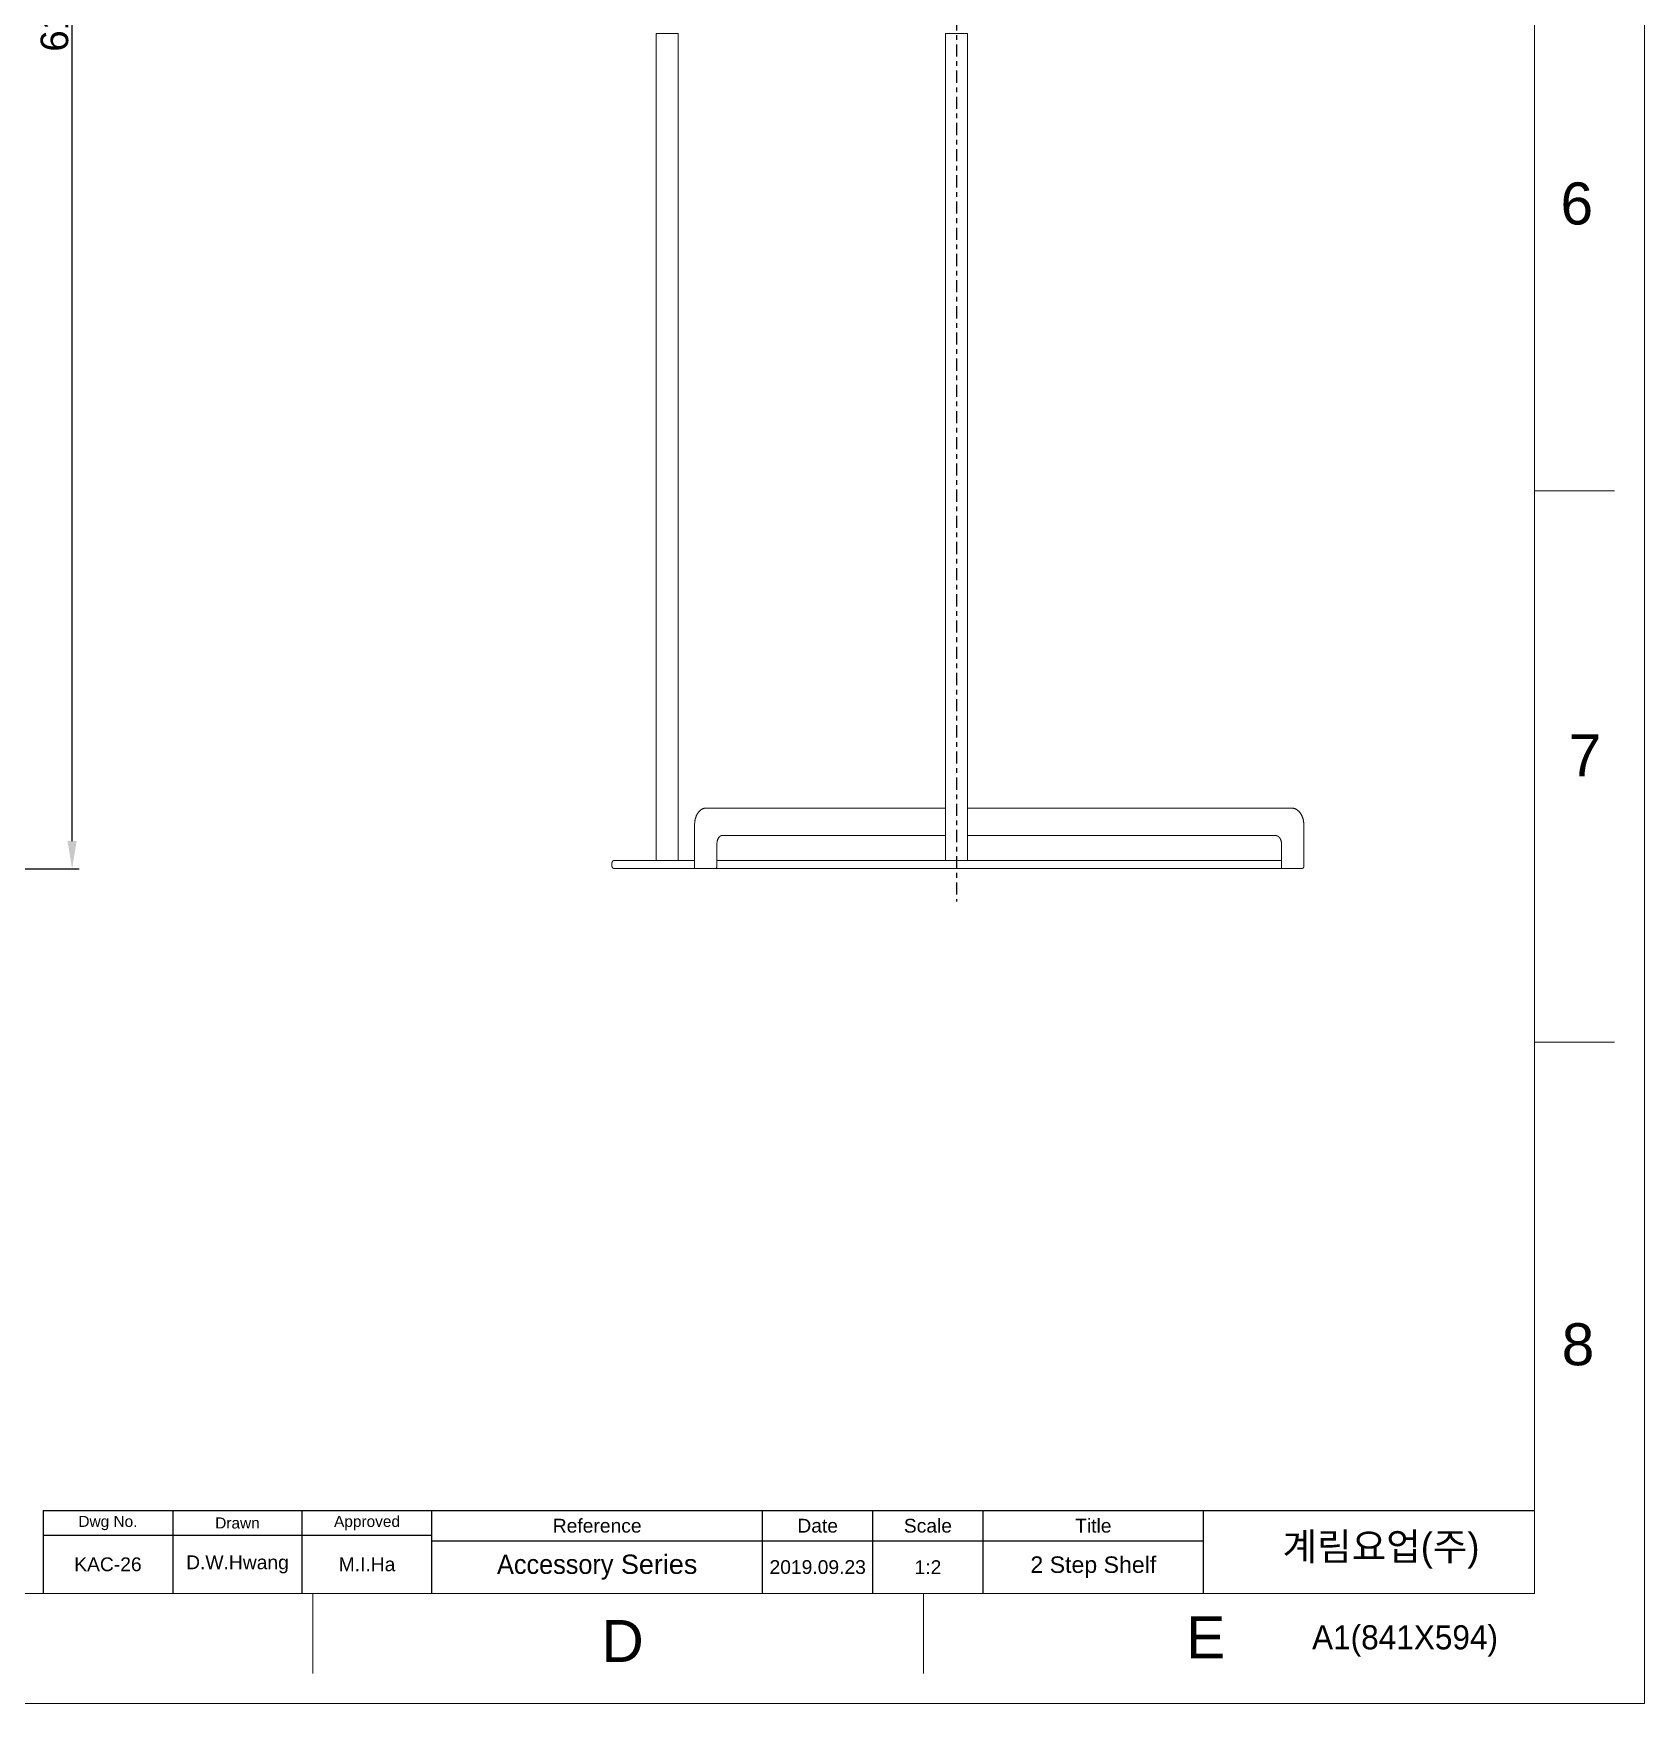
# Model space of a CAD drawing. Header units: millimetres. Extents: x 5343 to 5937, y -2661 to -1821.
# Drawn here: x 5644.9 to 5937.2, y -2660.8 to -2357.8 of the extents above; entities that cross this region are included whole.
import ezdxf

# ---------------------------------------------------------------- set-up
doc = ezdxf.new("R2010")
doc.units = ezdxf.units.MM
doc.header["$LTSCALE"] = 0.1
doc.linetypes.add('CENTER', pattern=[47.5, 22, -8.5, 8.5, -8.5])
doc.linetypes.add('CENTERX2', pattern=[101.6, 63.5, -12.7, 12.7, -12.7])
doc.layers.get('0').update_dxf_attribs({"lineweight": 15})
doc.layers.add('5', color=2, linetype='Continuous', lineweight=9)
doc.layers.add('DIM', color=3, linetype='Continuous', lineweight=13)
for name, color, linetype in [('CEN2', 1, 'Continuous'), ('FORM', 7, 'Continuous'), ('TEXT', 2, 'Continuous')]:
    doc.layers.add(name, color=color, linetype=linetype)
doc.styles.add('ROMANS', font='Gulim.ttf')
doc.styles.get("Standard").update_dxf_attribs({"font": 'arial.ttf'})
doc.dimstyles.new('ISO-25', dxfattribs={"dimtxt": 2.5, "dimasz": 2.5, "dimexe": 1.25, "dimexo": 0.625, "dimtad": 1, "dimlfac": 5, "dimtxsty": 'Standard', "dimcen": 2.5, "dimadec": 0, "dimazin": 0, "dimtfac": 1, "dimtmove": 0, "dimatfit": 3, "dimfxl": 0, "dimarcsym": 0})

# ---------------------------------------------------------------- blocks, each defined once
blk = doc.blocks.new('*D117')
at = {"layer": 'Defpoints', "color": 0}
for p in [(5592, -2201.32), (5651.91, -2201.32), (5591.72, -2509.35)]:
    blk.add_point(p, dxfattribs=at)
at = {"layer": 'DIM', "color": 0, "lineweight": -2}
for p, q in [((5592.63, -2201.32), (5653.16, -2201.32)), ((5651.91, -2504.35), (5651.91, -2206.32)), ((5592.34, -2509.35), (5653.16, -2509.35))]:
    blk.add_line(p, q, dxfattribs=at)
at = {"layer": 'DIM', "color": 0}
for points in [[(5651.08, -2206.32), (5652.74, -2206.32), (5651.91, -2201.32)], [(5651.08, -2504.35), (5652.74, -2504.35), (5651.91, -2509.35)]]:
    blk.add_solid(points, dxfattribs=at)
at = {"layer": 'DIM', "color": 0, "insert": (5648.73, -2355.33), "char_height": 5, "attachment_point": 5, "rotation": 90}
blk.add_mtext('616', dxfattribs=at)

msp = doc.modelspace()

# ---------------------------------------------------------------- linework, layer by layer
at = {"color": 7, "linetype": 'Continuous'}
for p, q in [((5937.157, -1820.794), (5937.157, -2660.794)), ((5917.157, -2640.794), (5917.157, -1840.794)), ((5917.157, -2440.794), (5931.693, -2440.794)), ((5917.157, -2540.794), (5931.693, -2540.794)), ((5695.562, -2640.797), (5695.562, -2655.333)), ((5806.362, -2640.796), (5806.362, -2655.332)), ((5343.157, -2660.794), (5937.157, -2660.794))]:
    msp.add_line(p, q, dxfattribs=at)
at = {"linetype": 'Continuous'}
msp.add_line((5917.157, -2640.794), (5363.157, -2640.794), dxfattribs=at)
at = {"layer": 'CEN2', "linetype": 'CENTER'}
msp.add_line((5812.334, -2198.332), (5812.334, -2515.304), dxfattribs=at)
at = {"layer": 'DIM', "color": 7}
for p, q in [((5761.834, -2357.84), (5757.834, -2357.84)), ((5757.834, -2357.84), (5757.834, -2507.84)), ((5761.834, -2507.84), (5761.834, -2357.84)), ((5761.834, -2357.84), (5761.834, -2357.84)), ((5814.334, -2357.84), (5810.334, -2357.84)), ((5810.334, -2357.84), (5810.334, -2498.343)), ((5814.334, -2498.343), (5814.334, -2357.84)), ((5765.349, -2499.383), (5765.383, -2499.328)), ((5765.383, -2499.328), (5765.419, -2499.275)), ((5765.419, -2499.275), (5765.455, -2499.222)), ((5765.455, -2499.222), (5765.491, -2499.173)), ((5765.491, -2499.173), (5765.527, -2499.124)), ((5765.527, -2499.124), (5765.565, -2499.077)), ((5765.565, -2499.077), (5765.604, -2499.031)), ((5765.604, -2499.031), (5765.643, -2498.985)), ((5765.643, -2498.985), (5765.684, -2498.941)), ((5765.684, -2498.941), (5765.726, -2498.898)), ((5765.726, -2498.898), (5765.77, -2498.855)), ((5765.77, -2498.855), (5765.812, -2498.816)), ((5765.812, -2498.816), (5765.856, -2498.777)), ((5765.856, -2498.777), (5765.9, -2498.74)), ((5765.9, -2498.74), (5765.946, -2498.704)), ((5765.946, -2498.704), (5765.993, -2498.67)), ((5765.993, -2498.67), (5766.04, -2498.636)), ((5766.04, -2498.636), (5766.089, -2498.605)), ((5766.089, -2498.605), (5766.138, -2498.574)), ((5766.138, -2498.574), (5766.186, -2498.547)), ((5766.186, -2498.547), (5766.235, -2498.521)), ((5766.235, -2498.521), (5766.284, -2498.497)), ((5766.284, -2498.497), (5766.334, -2498.474)), ((5766.334, -2498.474), (5766.385, -2498.453)), ((5766.385, -2498.453), (5766.437, -2498.434)), ((5766.437, -2498.434), (5766.489, -2498.416)), ((5766.489, -2498.416), (5766.542, -2498.4)), ((5766.542, -2498.4), (5766.592, -2498.387)), ((5766.592, -2498.387), (5766.643, -2498.376)), ((5766.643, -2498.376), (5766.695, -2498.366)), ((5766.695, -2498.366), (5766.746, -2498.357)), ((5766.746, -2498.357), (5766.798, -2498.351)), ((5766.798, -2498.351), (5766.851, -2498.347)), ((5766.851, -2498.347), (5766.877, -2498.345)), ((5766.877, -2498.345), (5766.903, -2498.344)), ((5766.903, -2498.344), (5766.929, -2498.343)), ((5766.929, -2498.343), (5766.955, -2498.343)), ((5766.955, -2498.343), (5767.309, -2498.343)), ((5767.325, -2498.343), (5810.334, -2498.343)), ((5810.334, -2498.343), (5810.334, -2503.343)), ((5814.334, -2503.343), (5814.334, -2498.343)), ((5814.334, -2498.343), (5873.066, -2498.343)), ((5873.138, -2498.344), (5873.082, -2498.343)), ((5873.166, -2498.346), (5873.116, -2498.344)), ((5873.194, -2498.348), (5873.138, -2498.344)), ((5873.249, -2498.353), (5873.194, -2498.348)), ((5873.305, -2498.359), (5873.249, -2498.353)), ((5873.36, -2498.368), (5873.305, -2498.359)), ((5873.415, -2498.378), (5873.36, -2498.368)), ((5873.47, -2498.39), (5873.415, -2498.378)), ((5873.524, -2498.404), (5873.47, -2498.39)), ((5873.579, -2498.419), (5873.524, -2498.404)), ((5873.634, -2498.437), (5873.579, -2498.419)), ((5873.688, -2498.456), (5873.634, -2498.437)), ((5873.742, -2498.477), (5873.688, -2498.456)), ((5873.795, -2498.499), (5873.742, -2498.477)), ((5873.847, -2498.523), (5873.795, -2498.499)), ((5873.898, -2498.548), (5873.847, -2498.523)), ((5873.949, -2498.575), (5873.898, -2498.548)), ((5874.001, -2498.605), (5873.949, -2498.575)), ((5874.052, -2498.636), (5874.001, -2498.605)), ((5874.102, -2498.669), (5874.052, -2498.636)), ((5874.151, -2498.703), (5874.102, -2498.669)), ((5874.2, -2498.738), (5874.151, -2498.703)), ((5874.247, -2498.775), (5874.2, -2498.738)), ((5874.293, -2498.813), (5874.247, -2498.775)), ((5874.338, -2498.852), (5874.293, -2498.813)), ((5874.385, -2498.894), (5874.338, -2498.852)), ((5874.43, -2498.938), (5874.385, -2498.894)), ((5874.474, -2498.983), (5874.43, -2498.938)), ((5874.517, -2499.028), (5874.474, -2498.983)), ((5874.559, -2499.075), (5874.517, -2499.028)), ((5874.6, -2499.123), (5874.559, -2499.075)), ((5874.639, -2499.172), (5874.6, -2499.123)), ((5874.678, -2499.222), (5874.639, -2499.172)), ((5874.717, -2499.276), (5874.678, -2499.222)), ((5874.755, -2499.331), (5874.717, -2499.276)), ((5874.792, -2499.386), (5874.755, -2499.331)), ((5764.834, -2501.343), (5764.837, -2501.196)), ((5764.834, -2509.343), (5764.834, -2501.343)), ((5764.837, -2501.196), (5764.844, -2501.05)), ((5764.844, -2501.05), (5764.85, -2500.977)), ((5764.85, -2500.977), (5764.857, -2500.904)), ((5764.857, -2500.904), (5764.865, -2500.831)), ((5764.865, -2500.831), (5764.875, -2500.758)), ((5764.875, -2500.758), (5764.886, -2500.686)), ((5764.886, -2500.686), (5764.898, -2500.614)), ((5764.898, -2500.614), (5764.911, -2500.542)), ((5764.911, -2500.542), (5764.926, -2500.47)), ((5764.926, -2500.47), (5764.942, -2500.399)), ((5764.942, -2500.399), (5764.959, -2500.328)), ((5764.959, -2500.328), (5764.978, -2500.258)), ((5764.978, -2500.258), (5764.998, -2500.188)), ((5764.998, -2500.188), (5765.018, -2500.121)), ((5765.018, -2500.121), (5765.04, -2500.054)), ((5765.04, -2500.054), (5765.062, -2499.988)), ((5765.062, -2499.988), (5765.087, -2499.923)), ((5765.087, -2499.923), (5765.112, -2499.858)), ((5765.112, -2499.858), (5765.139, -2499.793)), ((5765.139, -2499.793), (5765.167, -2499.73)), ((5765.167, -2499.73), (5765.196, -2499.666)), ((5765.196, -2499.666), (5765.225, -2499.608)), ((5765.225, -2499.608), (5765.254, -2499.551)), ((5765.254, -2499.551), (5765.285, -2499.494)), ((5765.285, -2499.494), (5765.316, -2499.438)), ((5765.316, -2499.438), (5765.349, -2499.383)), ((5874.827, -2499.443), (5874.792, -2499.386)), ((5874.862, -2499.5), (5874.827, -2499.443)), ((5874.895, -2499.558), (5874.862, -2499.5)), ((5874.926, -2499.616), (5874.895, -2499.558)), ((5874.957, -2499.676), (5874.926, -2499.616)), ((5874.987, -2499.738), (5874.957, -2499.676)), ((5875.016, -2499.801), (5874.987, -2499.738)), ((5875.044, -2499.865), (5875.016, -2499.801)), ((5875.07, -2499.929), (5875.044, -2499.865)), ((5875.095, -2499.993), (5875.07, -2499.929)), ((5875.119, -2500.058), (5875.095, -2499.993)), ((5875.141, -2500.124), (5875.119, -2500.058)), ((5875.162, -2500.19), (5875.141, -2500.124)), ((5875.183, -2500.26), (5875.162, -2500.19)), ((5875.203, -2500.33), (5875.183, -2500.26)), ((5875.221, -2500.4), (5875.203, -2500.33)), ((5875.238, -2500.471), (5875.221, -2500.4)), ((5875.253, -2500.542), (5875.238, -2500.471)), ((5875.267, -2500.613), (5875.253, -2500.542)), ((5875.28, -2500.684), (5875.267, -2500.613)), ((5875.291, -2500.756), (5875.28, -2500.684)), ((5875.301, -2500.829), (5875.291, -2500.756)), ((5875.31, -2500.902), (5875.301, -2500.829)), ((5875.317, -2500.975), (5875.31, -2500.902)), ((5875.323, -2501.049), (5875.317, -2500.975)), ((5875.328, -2501.122), (5875.323, -2501.049)), ((5875.331, -2501.196), (5875.328, -2501.122)), ((5875.333, -2501.269), (5875.331, -2501.196)), ((5875.334, -2501.343), (5875.333, -2501.269)), ((5875.334, -2508.934), (5875.334, -2501.343)), ((5768.883, -2504.772), (5768.882, -2504.843)), ((5768.882, -2504.843), (5768.882, -2508.934)), ((5768.887, -2504.701), (5768.883, -2504.772)), ((5768.892, -2504.63), (5768.887, -2504.701)), ((5768.9, -2504.56), (5768.892, -2504.63)), ((5768.909, -2504.49), (5768.9, -2504.56)), ((5768.921, -2504.422), (5768.909, -2504.49)), ((5768.935, -2504.353), (5768.921, -2504.422)), ((5768.951, -2504.285), (5768.935, -2504.353)), ((5768.969, -2504.219), (5768.951, -2504.285)), ((5768.99, -2504.154), (5768.969, -2504.219)), ((5769.001, -2504.122), (5768.99, -2504.154)), ((5769.012, -2504.09), (5769.001, -2504.122)), ((5769.024, -2504.058), (5769.012, -2504.09)), ((5769.037, -2504.026), (5769.024, -2504.058)), ((5769.05, -2503.997), (5769.037, -2504.026)), ((5769.063, -2503.967), (5769.05, -2503.997)), ((5769.076, -2503.938), (5769.063, -2503.967)), ((5769.09, -2503.909), (5769.076, -2503.938)), ((5769.105, -2503.881), (5769.09, -2503.909)), ((5769.12, -2503.853), (5769.105, -2503.881)), ((5769.136, -2503.825), (5769.12, -2503.853)), ((5769.152, -2503.797), (5769.136, -2503.825)), ((5769.168, -2503.772), (5769.152, -2503.797)), ((5769.184, -2503.747), (5769.168, -2503.772)), ((5769.201, -2503.723), (5769.184, -2503.747)), ((5769.218, -2503.698), (5769.201, -2503.723)), ((5769.236, -2503.675), (5769.218, -2503.698)), ((5769.255, -2503.651), (5769.236, -2503.675)), ((5769.274, -2503.629), (5769.255, -2503.651)), ((5769.293, -2503.606), (5769.274, -2503.629)), ((5769.312, -2503.586), (5769.293, -2503.606)), ((5769.33, -2503.567), (5769.312, -2503.586)), ((5769.35, -2503.548), (5769.33, -2503.567)), ((5769.37, -2503.529), (5769.35, -2503.548)), ((5769.39, -2503.511), (5769.37, -2503.529)), ((5769.411, -2503.494), (5769.39, -2503.511)), ((5769.432, -2503.477), (5769.411, -2503.494)), ((5769.454, -2503.461), (5769.432, -2503.477)), ((5769.474, -2503.448), (5769.454, -2503.461)), ((5769.494, -2503.435), (5769.474, -2503.448)), ((5769.515, -2503.423), (5769.494, -2503.435)), ((5769.536, -2503.411), (5769.515, -2503.423)), ((5769.547, -2503.406), (5769.536, -2503.411)), ((5769.557, -2503.4), (5769.547, -2503.406)), ((5769.568, -2503.395), (5769.557, -2503.4)), ((5769.579, -2503.39), (5769.568, -2503.395)), ((5769.59, -2503.386), (5769.579, -2503.39)), ((5769.601, -2503.381), (5769.59, -2503.386)), ((5769.613, -2503.377), (5769.601, -2503.381)), ((5769.624, -2503.373), (5769.613, -2503.377)), ((5769.634, -2503.369), (5769.624, -2503.373)), ((5769.645, -2503.366), (5769.634, -2503.369)), ((5769.655, -2503.363), (5769.645, -2503.366)), ((5769.666, -2503.36), (5769.655, -2503.363)), ((5769.677, -2503.357), (5769.666, -2503.36)), ((5769.687, -2503.355), (5769.677, -2503.357)), ((5769.698, -2503.353), (5769.687, -2503.355)), ((5769.709, -2503.351), (5769.698, -2503.353)), ((5769.72, -2503.349), (5769.709, -2503.351)), ((5769.731, -2503.347), (5769.72, -2503.349)), ((5769.742, -2503.346), (5769.731, -2503.347)), ((5769.753, -2503.345), (5769.742, -2503.346)), ((5769.764, -2503.344), (5769.753, -2503.345)), ((5769.775, -2503.343), (5769.764, -2503.344)), ((5769.786, -2503.343), (5769.775, -2503.343)), ((5769.797, -2503.343), (5769.786, -2503.343)), ((5769.812, -2503.343), (5810.334, -2503.343)), ((5810.334, -2503.343), (5810.334, -2507.84)), ((5810.334, -2503.343), (5810.334, -2507.84)), ((5814.334, -2507.84), (5814.334, -2503.343)), ((5814.334, -2507.84), (5814.334, -2503.343)), ((5814.334, -2503.343), (5870.246, -2503.343)), ((5870.246, -2503.343), (5870.272, -2503.344)), ((5870.272, -2503.344), (5870.298, -2503.346)), ((5870.298, -2503.346), (5870.324, -2503.349)), ((5870.324, -2503.349), (5870.349, -2503.353)), ((5870.349, -2503.353), (5870.374, -2503.358)), ((5870.374, -2503.358), (5870.4, -2503.363)), ((5870.4, -2503.363), (5870.425, -2503.37)), ((5870.425, -2503.37), (5870.45, -2503.377)), ((5870.45, -2503.377), (5870.475, -2503.385)), ((5870.475, -2503.385), (5870.5, -2503.394)), ((5870.5, -2503.394), (5870.524, -2503.404)), ((5870.524, -2503.404), (5870.548, -2503.414)), ((5870.548, -2503.414), (5870.572, -2503.426)), ((5870.572, -2503.426), (5870.596, -2503.438)), ((5870.596, -2503.438), (5870.619, -2503.45)), ((5870.619, -2503.45), (5870.642, -2503.464)), ((5870.642, -2503.464), (5870.667, -2503.479)), ((5870.667, -2503.479), (5870.691, -2503.495)), ((5870.691, -2503.495), (5870.715, -2503.512)), ((5870.715, -2503.512), (5870.738, -2503.53)), ((5870.738, -2503.53), (5870.761, -2503.548)), ((5870.761, -2503.548), (5870.783, -2503.567)), ((5870.783, -2503.567), (5870.805, -2503.587)), ((5870.805, -2503.587), (5870.826, -2503.607)), ((5870.826, -2503.607), (5870.847, -2503.628)), ((5870.847, -2503.628), (5870.868, -2503.65)), ((5870.868, -2503.65), (5870.888, -2503.673)), ((5870.888, -2503.673), (5870.908, -2503.696)), ((5870.908, -2503.696), (5870.927, -2503.719)), ((5870.927, -2503.719), (5870.946, -2503.743)), ((5870.946, -2503.743), (5870.964, -2503.767)), ((5870.964, -2503.767), (5870.982, -2503.792)), ((5870.982, -2503.792), (5871, -2503.819)), ((5871, -2503.819), (5871.017, -2503.846)), ((5871.017, -2503.846), (5871.034, -2503.873)), ((5871.034, -2503.873), (5871.051, -2503.901)), ((5871.051, -2503.901), (5871.066, -2503.929)), ((5871.066, -2503.929), (5871.081, -2503.958)), ((5871.081, -2503.958), (5871.096, -2503.987)), ((5871.096, -2503.987), (5871.11, -2504.016)), ((5871.11, -2504.016), (5871.124, -2504.048)), ((5871.124, -2504.048), (5871.138, -2504.08)), ((5871.138, -2504.08), (5871.151, -2504.112)), ((5871.151, -2504.112), (5871.164, -2504.145)), ((5871.164, -2504.145), (5871.176, -2504.178)), ((5871.176, -2504.178), (5871.187, -2504.211)), ((5871.187, -2504.211), (5871.197, -2504.244)), ((5871.197, -2504.244), (5871.207, -2504.278)), ((5871.207, -2504.278), (5871.217, -2504.311)), ((5871.217, -2504.311), (5871.225, -2504.345)), ((5871.225, -2504.345), (5871.234, -2504.379)), ((5871.234, -2504.379), (5871.241, -2504.413)), ((5871.241, -2504.413), (5871.254, -2504.481)), ((5871.254, -2504.481), (5871.265, -2504.55)), ((5871.265, -2504.55), (5871.27, -2504.587)), ((5871.27, -2504.587), (5871.274, -2504.623)), ((5871.274, -2504.623), (5871.278, -2504.66)), ((5871.278, -2504.66), (5871.281, -2504.696)), ((5871.281, -2504.696), (5871.284, -2504.77)), ((5871.284, -2504.77), (5871.286, -2504.843)), ((5871.286, -2504.843), (5871.286, -2509.343)), ((5749.834, -2508.325), (5749.835, -2508.308)), ((5749.834, -2508.343), (5749.834, -2508.325)), ((5749.834, -2508.843), (5749.834, -2508.343)), ((5749.835, -2508.308), (5749.837, -2508.291)), ((5749.837, -2508.291), (5749.839, -2508.273)), ((5749.839, -2508.273), (5749.842, -2508.256)), ((5749.842, -2508.256), (5749.845, -2508.239)), ((5749.845, -2508.239), (5749.849, -2508.222)), ((5749.849, -2508.222), (5749.853, -2508.205)), ((5749.853, -2508.205), (5749.858, -2508.188)), ((5749.858, -2508.188), (5749.864, -2508.172)), ((5749.864, -2508.172), (5749.87, -2508.156)), ((5749.87, -2508.156), (5749.877, -2508.14)), ((5749.877, -2508.14), (5749.885, -2508.124)), ((5749.885, -2508.124), (5749.893, -2508.108)), ((5749.893, -2508.108), (5749.901, -2508.093)), ((5749.901, -2508.093), (5749.91, -2508.078)), ((5749.91, -2508.078), (5749.919, -2508.063)), ((5749.919, -2508.063), (5749.929, -2508.049)), ((5749.929, -2508.049), (5749.94, -2508.035)), ((5749.94, -2508.035), (5749.951, -2508.022)), ((5749.951, -2508.022), (5749.962, -2508.008)), ((5749.962, -2508.008), (5749.974, -2507.996)), ((5749.974, -2507.996), (5749.987, -2507.983)), ((5749.987, -2507.983), (5749.999, -2507.971)), ((5749.999, -2507.971), (5750.013, -2507.96)), ((5750.013, -2507.96), (5750.026, -2507.949)), ((5750.026, -2507.949), (5750.04, -2507.938)), ((5750.04, -2507.938), (5750.054, -2507.928)), ((5750.054, -2507.928), (5750.069, -2507.919)), ((5750.069, -2507.919), (5750.084, -2507.91)), ((5750.084, -2507.91), (5750.099, -2507.901)), ((5750.099, -2507.901), (5750.115, -2507.894)), ((5750.115, -2507.894), (5750.131, -2507.886)), ((5750.131, -2507.886), (5750.147, -2507.879)), ((5750.147, -2507.879), (5750.163, -2507.873)), ((5750.163, -2507.873), (5750.179, -2507.867)), ((5750.179, -2507.867), (5750.196, -2507.862)), ((5750.196, -2507.862), (5750.213, -2507.858)), ((5750.213, -2507.858), (5750.23, -2507.854)), ((5750.23, -2507.854), (5750.247, -2507.851)), ((5750.247, -2507.851), (5750.264, -2507.848)), ((5750.264, -2507.848), (5750.282, -2507.846)), ((5750.282, -2507.846), (5750.299, -2507.844)), ((5750.299, -2507.844), (5750.317, -2507.843)), ((5750.317, -2507.843), (5750.334, -2507.843)), ((5750.334, -2507.843), (5753.334, -2507.843)), ((5753.334, -2507.843), (5764.627, -2507.843)), ((5764.643, -2507.843), (5764.834, -2507.843)), ((5768.882, -2507.843), (5871.286, -2507.843)), ((5810.334, -2507.84), (5814.334, -2507.84)), ((5810.334, -2507.84), (5814.334, -2507.84)), ((5749.834, -2508.86), (5749.834, -2508.843)), ((5749.835, -2508.878), (5749.834, -2508.86)), ((5749.837, -2508.895), (5749.835, -2508.878)), ((5749.839, -2508.912), (5749.837, -2508.895)), ((5749.842, -2508.93), (5749.839, -2508.912)), ((5749.845, -2508.947), (5749.842, -2508.93)), ((5749.849, -2508.964), (5749.845, -2508.947)), ((5749.853, -2508.981), (5749.849, -2508.964)), ((5749.858, -2508.997), (5749.853, -2508.981)), ((5749.864, -2509.014), (5749.858, -2508.997)), ((5749.87, -2509.03), (5749.864, -2509.014)), ((5749.877, -2509.046), (5749.87, -2509.03)), ((5749.885, -2509.062), (5749.877, -2509.046)), ((5749.893, -2509.078), (5749.885, -2509.062)), ((5749.901, -2509.093), (5749.893, -2509.078)), ((5749.91, -2509.108), (5749.901, -2509.093)), ((5749.919, -2509.123), (5749.91, -2509.108)), ((5749.929, -2509.137), (5749.919, -2509.123)), ((5749.94, -2509.151), (5749.929, -2509.137)), ((5749.951, -2509.164), (5749.94, -2509.151)), ((5749.962, -2509.177), (5749.951, -2509.164)), ((5749.974, -2509.19), (5749.962, -2509.177)), ((5749.987, -2509.203), (5749.974, -2509.19)), ((5749.999, -2509.214), (5749.987, -2509.203)), ((5750.013, -2509.226), (5749.999, -2509.214)), ((5750.026, -2509.237), (5750.013, -2509.226)), ((5750.04, -2509.247), (5750.026, -2509.237)), ((5750.054, -2509.257), (5750.04, -2509.247)), ((5750.069, -2509.267), (5750.054, -2509.257)), ((5750.084, -2509.276), (5750.069, -2509.267)), ((5750.099, -2509.284), (5750.084, -2509.276)), ((5750.115, -2509.292), (5750.099, -2509.284)), ((5750.131, -2509.3), (5750.115, -2509.292)), ((5750.147, -2509.306), (5750.131, -2509.3)), ((5750.163, -2509.313), (5750.147, -2509.306)), ((5750.179, -2509.318), (5750.163, -2509.313)), ((5750.196, -2509.324), (5750.179, -2509.318)), ((5750.213, -2509.328), (5750.196, -2509.324)), ((5750.23, -2509.332), (5750.213, -2509.328)), ((5750.247, -2509.335), (5750.23, -2509.332)), ((5750.264, -2509.338), (5750.247, -2509.335)), ((5750.282, -2509.34), (5750.264, -2509.338)), ((5750.299, -2509.342), (5750.282, -2509.34)), ((5750.317, -2509.343), (5750.299, -2509.342)), ((5750.334, -2509.343), (5750.317, -2509.343)), ((5753.334, -2509.343), (5750.334, -2509.343)), ((5764.627, -2509.343), (5753.334, -2509.343)), ((5764.834, -2509.343), (5764.643, -2509.343)), ((5764.905, -2509.343), (5764.834, -2509.343)), ((5768.453, -2509.343), (5764.905, -2509.343)), ((5768.47, -2509.342), (5768.453, -2509.343)), ((5871.286, -2509.343), (5768.453, -2509.343)), ((5768.487, -2509.341), (5768.47, -2509.342)), ((5768.503, -2509.34), (5768.487, -2509.341)), ((5768.52, -2509.338), (5768.503, -2509.34)), ((5768.537, -2509.335), (5768.52, -2509.338)), ((5768.553, -2509.331), (5768.537, -2509.335)), ((5768.57, -2509.328), (5768.553, -2509.331)), ((5768.586, -2509.323), (5768.57, -2509.328)), ((5768.602, -2509.318), (5768.586, -2509.323)), ((5768.618, -2509.312), (5768.602, -2509.318)), ((5768.633, -2509.306), (5768.618, -2509.312)), ((5768.649, -2509.3), (5768.633, -2509.306)), ((5768.664, -2509.293), (5768.649, -2509.3)), ((5768.679, -2509.285), (5768.664, -2509.293)), ((5768.694, -2509.277), (5768.679, -2509.285)), ((5768.708, -2509.268), (5768.694, -2509.277)), ((5768.722, -2509.259), (5768.708, -2509.268)), ((5768.736, -2509.249), (5768.722, -2509.259)), ((5768.745, -2509.242), (5768.736, -2509.249)), ((5768.755, -2509.235), (5768.745, -2509.242)), ((5768.764, -2509.228), (5768.755, -2509.235)), ((5768.773, -2509.22), (5768.764, -2509.228)), ((5768.781, -2509.212), (5768.773, -2509.22)), ((5768.789, -2509.203), (5768.781, -2509.212)), ((5768.797, -2509.195), (5768.789, -2509.203)), ((5768.805, -2509.186), (5768.797, -2509.195)), ((5768.812, -2509.177), (5768.805, -2509.186)), ((5768.819, -2509.167), (5768.812, -2509.177)), ((5768.826, -2509.158), (5768.819, -2509.167)), ((5768.832, -2509.148), (5768.826, -2509.158)), ((5768.838, -2509.138), (5768.832, -2509.148)), ((5768.844, -2509.127), (5768.838, -2509.138)), ((5768.849, -2509.117), (5768.844, -2509.127)), ((5768.854, -2509.106), (5768.849, -2509.117)), ((5768.859, -2509.095), (5768.854, -2509.106)), ((5768.863, -2509.085), (5768.859, -2509.095)), ((5768.867, -2509.073), (5768.863, -2509.085)), ((5768.87, -2509.062), (5768.867, -2509.073)), ((5768.874, -2509.051), (5768.87, -2509.062)), ((5768.876, -2509.039), (5768.874, -2509.051)), ((5768.879, -2509.028), (5768.876, -2509.039)), ((5768.88, -2509.016), (5768.879, -2509.028)), ((5768.882, -2509.005), (5768.88, -2509.016)), ((5768.882, -2508.934), (5768.883, -2508.946)), ((5768.883, -2508.993), (5768.882, -2509.005)), ((5768.883, -2508.946), (5768.884, -2508.958)), ((5768.884, -2508.981), (5768.883, -2508.993)), ((5768.884, -2508.958), (5768.884, -2508.969)), ((5768.884, -2508.969), (5768.884, -2508.981)), ((5871.286, -2509.343), (5871.356, -2509.343)), ((5871.356, -2509.343), (5874.905, -2509.343)), ((5874.905, -2509.343), (5874.921, -2509.342)), ((5874.921, -2509.342), (5874.938, -2509.341)), ((5874.938, -2509.341), (5874.955, -2509.34)), ((5874.955, -2509.34), (5874.972, -2509.338)), ((5874.972, -2509.338), (5874.988, -2509.335)), ((5874.988, -2509.335), (5875.005, -2509.331)), ((5875.005, -2509.331), (5875.021, -2509.328)), ((5875.021, -2509.328), (5875.037, -2509.323)), ((5875.037, -2509.323), (5875.053, -2509.318)), ((5875.053, -2509.318), (5875.069, -2509.312)), ((5875.069, -2509.312), (5875.085, -2509.306)), ((5875.085, -2509.306), (5875.1, -2509.3)), ((5875.1, -2509.3), (5875.116, -2509.293)), ((5875.116, -2509.293), (5875.131, -2509.285)), ((5875.131, -2509.285), (5875.145, -2509.277)), ((5875.145, -2509.277), (5875.16, -2509.268)), ((5875.16, -2509.268), (5875.174, -2509.259)), ((5875.174, -2509.259), (5875.188, -2509.249)), ((5875.188, -2509.249), (5875.197, -2509.242)), ((5875.197, -2509.242), (5875.206, -2509.235)), ((5875.206, -2509.235), (5875.215, -2509.228)), ((5875.215, -2509.228), (5875.224, -2509.22)), ((5875.224, -2509.22), (5875.233, -2509.212)), ((5875.233, -2509.212), (5875.241, -2509.203)), ((5875.241, -2509.203), (5875.249, -2509.195)), ((5875.249, -2509.195), (5875.257, -2509.186)), ((5875.257, -2509.186), (5875.264, -2509.177)), ((5875.264, -2509.177), (5875.271, -2509.167)), ((5875.271, -2509.167), (5875.278, -2509.158)), ((5875.278, -2509.158), (5875.284, -2509.148)), ((5875.284, -2509.148), (5875.29, -2509.138)), ((5875.29, -2509.138), (5875.296, -2509.127)), ((5875.296, -2509.127), (5875.301, -2509.117)), ((5875.301, -2509.117), (5875.306, -2509.106)), ((5875.306, -2509.106), (5875.311, -2509.095)), ((5875.311, -2509.095), (5875.315, -2509.085)), ((5875.315, -2509.085), (5875.319, -2509.073)), ((5875.319, -2509.073), (5875.322, -2509.062)), ((5875.322, -2509.062), (5875.325, -2509.051)), ((5875.325, -2509.051), (5875.328, -2509.039)), ((5875.328, -2509.039), (5875.33, -2509.028)), ((5875.33, -2509.028), (5875.332, -2509.016)), ((5875.332, -2509.016), (5875.333, -2509.005)), ((5875.333, -2509.005), (5875.335, -2508.993)), ((5875.335, -2508.946), (5875.334, -2508.934)), ((5875.335, -2508.958), (5875.335, -2508.946)), ((5875.336, -2508.969), (5875.335, -2508.958)), ((5875.335, -2508.981), (5875.336, -2508.969)), ((5875.335, -2508.993), (5875.335, -2508.981))]:
    msp.add_line(p, q, dxfattribs=at)
at = {"layer": 'FORM'}
for p, q in [((5646.657, -2625.794), (5917.157, -2625.794)), ((5646.657, -2625.794), (5646.657, -2640.794)), ((5670.157, -2625.794), (5670.157, -2640.794)), ((5693.657, -2640.794), (5693.657, -2625.794)), ((5717.157, -2640.794), (5717.157, -2625.794)), ((5777.157, -2640.794), (5777.157, -2625.794)), ((5777.157, -2640.794), (5777.157, -2625.794)), ((5777.157, -2640.794), (5777.157, -2625.794)), ((5797.157, -2640.794), (5797.157, -2625.794)), ((5817.157, -2640.794), (5817.157, -2625.794)), ((5857.157, -2640.794), (5857.157, -2625.794)), ((5717.157, -2630.294), (5646.657, -2630.294)), ((5717.157, -2631.294), (5857.157, -2631.294))]:
    msp.add_line(p, q, dxfattribs=at)
at = {"layer": 'TEXT'}
msp.add_point((5693.657, -2630.294), dxfattribs=at)

# ---------------------------------------------------------------- texts
at = {"char_height": 7.624, "attachment_point": 5}
for s, width, insert in [('6', 50, (5924.862, -2388.736)), ('7', 50, (5926.357, -2488.812)), ('8', 50, (5925.077, -2595.672)), ('D', 10, (5751.76, -2649.433)), ('E', 10, (5857.553, -2648.799))]:
    msp.add_mtext_dynamic_manual_height_columns(s, width=width, gutter_width=12.5, heights=[0], dxfattribs=dict(at, insert=insert))
at = {"layer": '5', "style": 'ROMANS'}
msp.add_text('A1(841X594)', height=4.375, dxfattribs=at).set_placement((5876.836, -2650.956))
at = {"layer": 'TEXT', "attachment_point": 5}
for s, width, insert, char_height in [('Dwg No.', 23.5, (5658.407, -2628.044), 2), ('Drawn', 23.5, (5681.907, -2628.044), 2), ('Approved', 23.5, (5705.407, -2628.044), 2), ('Reference', 60, (5747.157, -2628.544), 2.5), ('Date', 20, (5787.157, -2628.544), 2.5), ('Scale', 20, (5807.157, -2628.544), 2.5), ('Title', 40, (5837.157, -2628.544), 2.5), ('KAC-26', 23.5, (5658.407, -2635.544), 2.5), ('D.W.Hwang', 23.5, (5681.907, -2635.544), 2.5), ('M.I.Ha', 23.5, (5705.407, -2635.544), 2.5), ('{\\fGulim|b0|i0|c129|p50;Accessory} Series', 60, (5747.157, -2636.044), 3.5), ('2019.09.23', 20, (5787.157, -2636.044), 2.5), ('1:2', 20, (5807.157, -2636.044), 2.5), ('2 Step Shelf', 40, (5837.157, -2636.044), 3)]:
    msp.add_mtext_dynamic_manual_height_columns(s, width=width, gutter_width=12.5, heights=[0], dxfattribs=dict(at, insert=insert, char_height=char_height))
at = {"layer": 'TEXT', "linetype": 'CENTERX2', "insert": (5889.334, -2633.052), "char_height": 5, "attachment_point": 5}
msp.add_mtext_dynamic_manual_height_columns('{\\fHYGothic-Medium|b0|i0|c129|p18;계림요업(주)}', width=60, gutter_width=12.5, heights=[0], dxfattribs=at)

# ---------------------------------------------------------------- dimensions: what is measured, and where the dimension line sits
at = {"layer": 'DIM'}
dim = msp.add_linear_dim(base=(5651.909, -2201.319), p1=(5591.719, -2509.35), p2=(5592.003, -2201.319), angle=90, text='616', dimstyle='ISO-25', override={"dimtxt": 5, "dimasz": 5, "dimdec": 1, "dimlfac": 2, "dimadec": 1, "dimtdec": 1, "dimfxl": 1.25, "dimtfill": 1}, dxfattribs=at)
dim.commit()
dim.dimension.update_dxf_attribs({"geometry": '*D117', "text_midpoint": (5648.731, -2355.335)})

doc.saveas('drawing.dxf')
